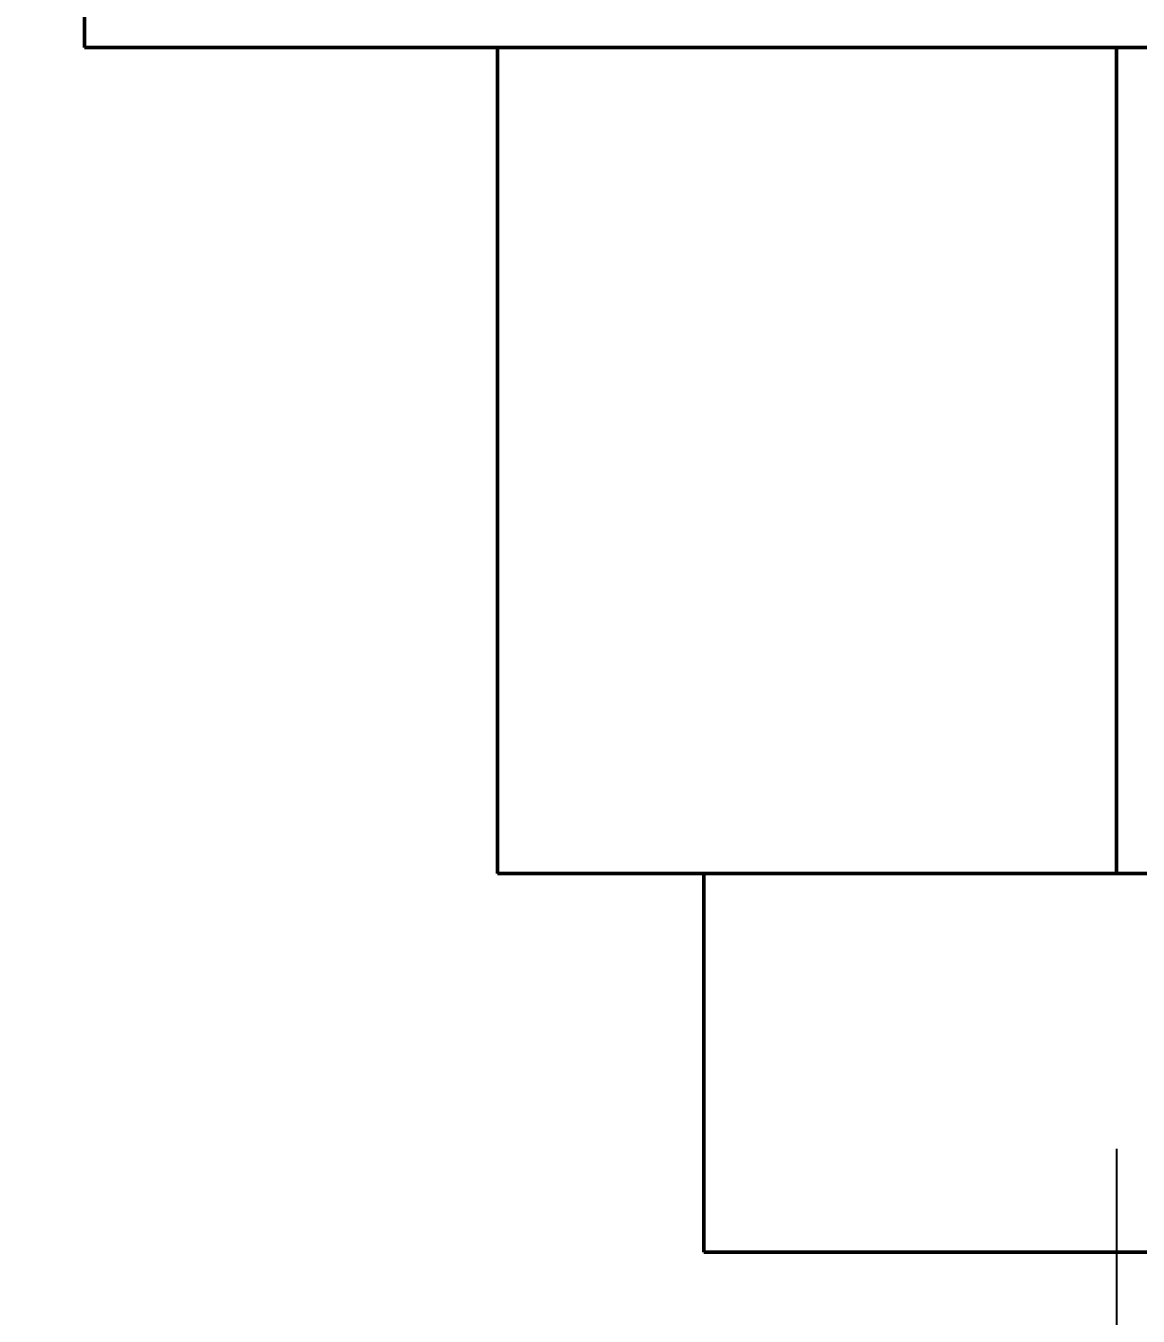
# Model space of a CAD drawing. Header units: millimetres. Extents: x 0 to 1682, y 0 to 1188.
# Drawn here: x 1293.29 to 1325.63, y 702.14 to 739.63 of the extents above; entities that cross this region are included whole.
import ezdxf

# ---------------------------------------------------------------- set-up
doc = ezdxf.new("R2010")
doc.units = ezdxf.units.MM
doc.header["$LTSCALE"] = 0.7
doc.layers.add('09_РАЗМЕРЫ', color=7, linetype='Continuous')
doc.layers.add('20_ВИДИМЫЕ', color=7, linetype='Continuous', lineweight=50)
doc.styles.add('ГОСТ', font='isocpeur.ttf')
doc.dimstyles.new('ГОСТ', dxfattribs={"dimscale": 2, "dimtxt": 3.5, "dimasz": 3, "dimexe": 2, "dimexo": 0, "dimgap": 1, "dimtad": 1, "dimdec": 1, "dimtxsty": 'ГОСТ', "dimcen": 2.5, "dimclrd": 7, "dimclre": 7, "dimclrt": 7, "dimazin": 3, "dimtfac": 1, "dimtmove": 0, "dimatfit": 3, "dimarcsym": 0})

msp = doc.modelspace()

# ---------------------------------------------------------------- linework, layer by layer
at = {"layer": '20_ВИДИМЫЕ'}
for points in [[(1295, 739), (1295, 744)], [(1295, 739), (1295.14, 739), (1295.281, 739), (1295.421, 739), (1295.562, 739), (1295.702, 739), (1296.018, 739), (1296.433, 739), (1296.847, 739), (1297.261, 739), (1297.675, 739), (1298.162, 739), (1298.829, 739), (1299.496, 739), (1300.163, 739), (1300.83, 739), (1301.497, 739), (1302.368, 739), (1303.255, 739), (1304.142, 739), (1305.029, 739), (1305.915, 739), (1306.902, 739), (1307.964, 739), (1309.026, 739), (1310.087, 739), (1311.149, 739), (1312.237, 739), (1313.421, 739), (1314.604, 739), (1315.788, 739), (1316.972, 739), (1318.155, 739), (1319.392, 739), (1320.639, 739), (1321.885, 739), (1323.131, 739), (1324.377, 739), (1325.623, 739), (1326.869, 739)], [(1307, 715), (1307, 739)], [(1325, 715), (1325, 739)], [(1307, 715), (1325, 715)], [(1313, 704), (1313, 715)], [(1325, 715), (1343, 715)], [(1313, 704), (1313.14, 704), (1313.281, 704), (1313.656, 704), (1314.07, 704), (1314.665, 704), (1315.332, 704), (1316.125, 704), (1317.011, 704), (1317.973, 704), (1319.035, 704), (1320.132, 704), (1321.315, 704), (1322.508, 704), (1323.754, 704), (1325, 704), (1326.246, 704)]]:
    msp.add_lwpolyline(points, dxfattribs=at)

# ---------------------------------------------------------------- dimensions: what is measured, and where the dimension line sits
at = {"layer": '09_РАЗМЕРЫ'}
for base, p1, p2 in [((1090, 667), (1090, 764), (1370, 764)), ((1065, 617), (1065, 761), (1395, 761)), ((1135, 642), (1135, 707), (1325, 707))]:
    msp.add_linear_dim(base=base, p1=p1, p2=p2, dimstyle='ГОСТ', override={"dimtxsty": 'ГОСТ'}, dxfattribs=at).render()

doc.saveas('drawing.dxf')
